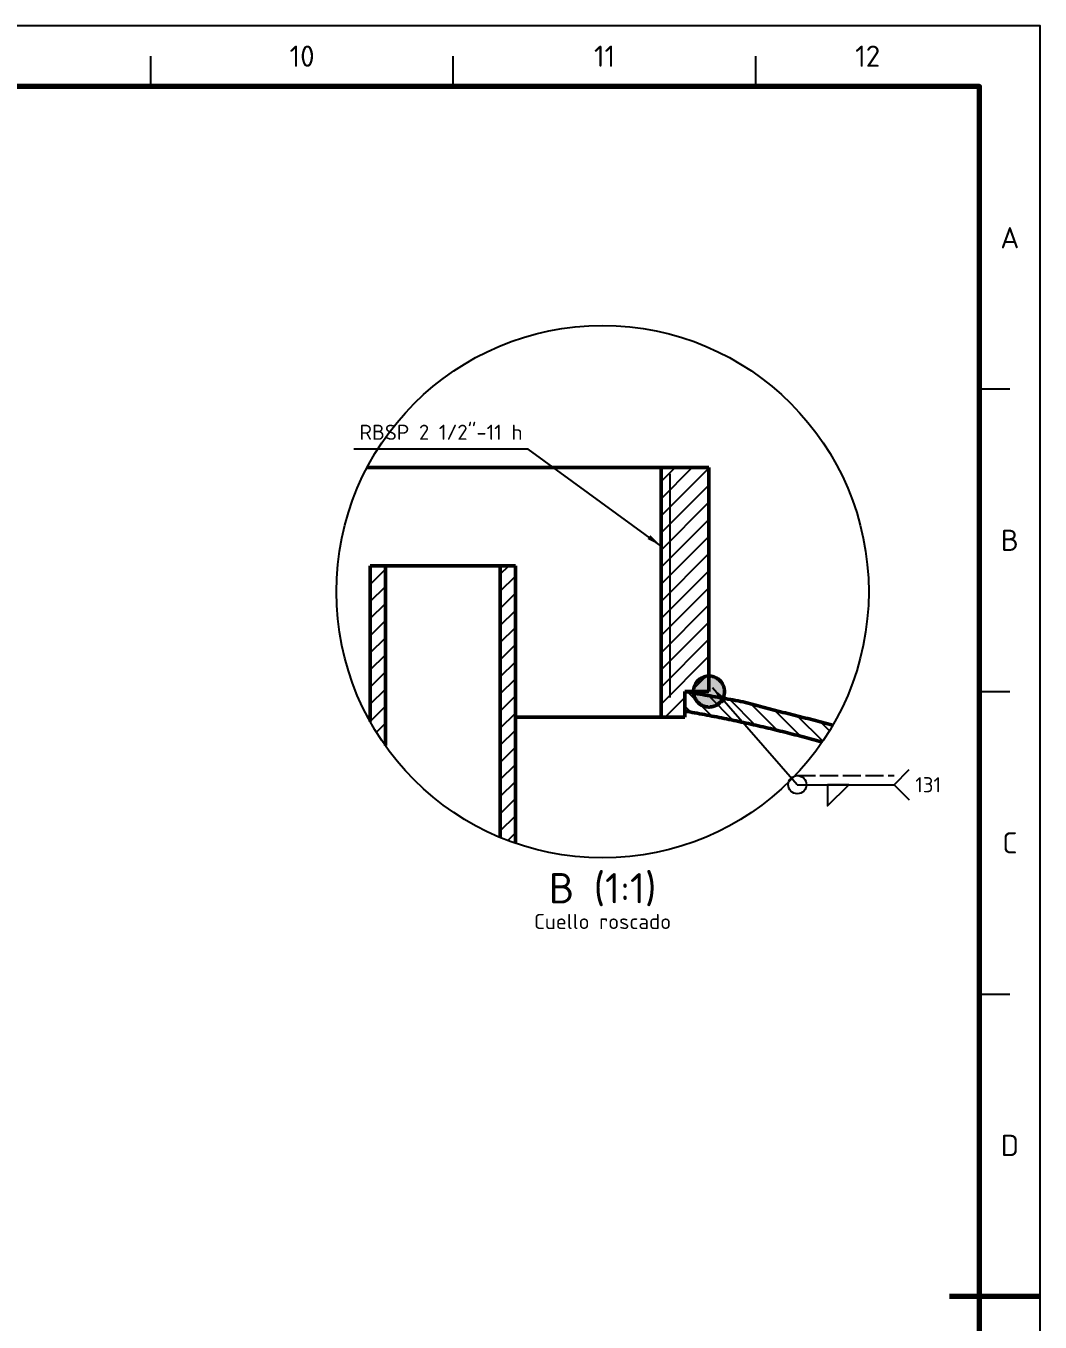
# Model space of a CAD drawing. Header units: millimetres. Extents: x 0 to 594, y 0 to 420.
# Drawn here: x 426.3 to 594, y 205.8 to 420 of the extents above; entities that cross this region are included whole.
import ezdxf
from ezdxf.enums import TextEntityAlignment as Align

# ---------------------------------------------------------------- set-up
doc = ezdxf.new("R2010")
doc.units = ezdxf.units.MM
doc.linetypes.add('ISO02-TRAZOS', pattern=[3.75, 3, -0.75])
for name, color, linetype, lineweight in [('01-VISIBLE', 7, 'CONTINUOUS', 50), ('05-RAYADO', 8, 'CONTINUOUS', 25), ('06-TEXTO', 7, 'CONTINUOUS', 25), ('07-RECUADRO', 7, 'CONTINUOUS', 70), ('08-FINA', 5, 'CONTINUOUS', 25), ('12-SOLDADURA', 6, 'CONTINUOUS', 25)]:
    doc.layers.add(name, color=color, linetype=linetype, lineweight=lineweight)
doc.styles.add('ISO3098', font='isocpeur.ttf')

msp = doc.modelspace()

# ---------------------------------------------------------------- hatches: boundary and pattern name
at = {"layer": '05-RAYADO'}
h = msp.add_hatch(dxfattribs=at)
h.set_pattern_fill('ANSI31', scale=0.62992)
h.paths.add_polyline_path([(535.277, 310), (535.277, 305.766), (531.367, 305.766), (531.367, 347), (539.267, 347), (539.267, 310)])
h = msp.add_hatch(dxfattribs=at)
h.set_pattern_fill('ANSI31', scale=0.62992)
h.paths.add_polyline_path([(483.267, 330.8), (485.767, 330.8), (485.767, 301.062), (485.693, 301.164), (485.082, 302.055), (484.493, 302.96), (483.927, 303.879), (483.383, 304.812), (483.267, 305.024)])
h = msp.add_hatch(dxfattribs=at)
h.set_pattern_fill('ANSI31', scale=0.62992)
h.paths.add_polyline_path([(507.267, 330.8), (507.267, 284.926), (506.844, 285.072), (505.831, 285.448), (504.829, 285.849), (504.767, 285.876), (504.767, 330.8)])
h = msp.add_hatch(color=7, dxfattribs=at)
h.dxf.hatch_style = 1
h.paths.add_polyline_path([(541.819, 309.799), (541.795, 309.6), (541.756, 309.402), (541.701, 309.209), (541.632, 309.02), (541.548, 308.838), (541.449, 308.662), (541.338, 308.495), (541.213, 308.337), (541.077, 308.19), (540.929, 308.053), (540.771, 307.929), (540.604, 307.817), (540.429, 307.719), (540.246, 307.635), (540.058, 307.565), (539.864, 307.511), (539.667, 307.472), (539.468, 307.448), (539.267, 307.44), (539.066, 307.448), (538.866, 307.472), (538.669, 307.511), (538.476, 307.565), (538.287, 307.635), (538.104, 307.719), (537.929, 307.817), (537.762, 307.929), (537.604, 308.053), (537.456, 308.19), (537.32, 308.337), (537.196, 308.495), (537.084, 308.662), (536.986, 308.838), (536.902, 309.02), (536.832, 309.209), (536.777, 309.402), (536.738, 309.6), (536.715, 309.799), (536.707, 310), (536.715, 310.201), (536.738, 310.4), (536.777, 310.598), (536.832, 310.791), (536.902, 310.98), (536.986, 311.162), (537.084, 311.338), (537.196, 311.505), (537.32, 311.663), (537.456, 311.81), (537.604, 311.947), (537.762, 312.071), (537.929, 312.183), (538.104, 312.281), (538.287, 312.365), (538.476, 312.435), (538.669, 312.489), (538.866, 312.528), (539.066, 312.552), (539.267, 312.56), (539.468, 312.552), (539.667, 312.528), (539.864, 312.489), (540.058, 312.435), (540.246, 312.365), (540.429, 312.281), (540.604, 312.183), (540.771, 312.071), (540.929, 311.947), (541.077, 311.81), (541.213, 311.663), (541.338, 311.505), (541.449, 311.338), (541.548, 311.162), (541.632, 310.98), (541.701, 310.791), (541.756, 310.598), (541.795, 310.4), (541.819, 310.201), (541.827, 310)])
h = msp.add_hatch(dxfattribs=at)
h.set_pattern_fill('ANSI31', scale=0.62992, angle=90)
h.paths.add_polyline_path([(535.686, 309.929), (536.106, 309.858), (536.525, 309.786), (536.945, 309.715), (537.364, 309.643), (537.783, 309.571), (538.203, 309.499), (538.622, 309.427), (539.041, 309.355), (539.461, 309.282), (539.88, 309.209), (540.299, 309.136), (540.718, 309.062), (541.137, 308.988), (541.556, 308.913), (541.975, 308.838), (542.393, 308.762), (542.812, 308.686), (543.23, 308.608), (543.648, 308.529), (544.066, 308.449), (544.484, 308.366), (544.901, 308.281), (545.317, 308.191), (545.731, 308.096), (546.144, 307.994), (546.555, 307.882), (546.963, 307.762), (547.371, 307.641), (547.78, 307.523), (548.19, 307.41), (548.601, 307.3), (549.013, 307.192), (549.425, 307.086), (549.837, 306.98), (550.249, 306.875), (550.662, 306.771), (551.074, 306.667), (551.487, 306.563), (551.899, 306.459), (552.312, 306.355), (552.725, 306.251), (553.137, 306.147), (553.55, 306.043), (553.962, 305.939), (554.375, 305.834), (554.787, 305.729), (555.2, 305.624), (555.612, 305.519), (556.024, 305.413), (556.436, 305.306), (556.848, 305.199), (557.259, 305.092), (557.671, 304.983), (558.082, 304.874), (558.493, 304.765), (558.904, 304.654), (559.315, 304.543), (559.725, 304.431), (559.728, 304.43), (559.407, 303.879), (558.84, 302.96), (558.251, 302.055), (557.967, 301.641), (557.821, 301.682), (557.424, 301.794), (557.026, 301.905), (556.628, 302.016), (556.229, 302.125), (555.831, 302.234), (555.432, 302.342), (555.033, 302.449), (554.634, 302.555), (554.235, 302.661), (553.835, 302.766), (553.436, 302.87), (553.036, 302.973), (552.636, 303.076), (552.235, 303.178), (551.835, 303.279), (551.434, 303.379), (551.033, 303.478), (550.632, 303.577), (550.231, 303.675), (549.829, 303.772), (549.428, 303.868), (549.026, 303.964), (548.624, 304.059), (548.222, 304.153), (547.819, 304.246), (547.417, 304.339), (547.014, 304.431), (546.611, 304.522), (546.208, 304.612), (545.805, 304.702), (545.401, 304.79), (544.998, 304.878), (544.594, 304.966), (544.19, 305.052), (543.786, 305.138), (543.382, 305.223), (542.978, 305.307), (542.573, 305.391), (542.168, 305.473), (541.763, 305.555), (541.359, 305.637), (540.953, 305.717), (540.548, 305.797), (540.143, 305.876), (539.737, 305.954), (539.331, 306.032), (538.926, 306.109), (538.52, 306.185), (538.113, 306.26), (537.707, 306.334), (537.301, 306.408), (536.894, 306.481), (536.487, 306.554), (536.081, 306.625), (535.674, 306.696), (535.267, 306.766), (535.267, 310)])
at = {"layer": '08-FINA'}
h = msp.add_hatch(color=7, dxfattribs=at)
h.dxf.hatch_style = 1
h.paths.add_polyline_path([(531.367, 334.05), (529.58, 335.844), (529.11, 335.197)])
h = msp.add_hatch(color=7, dxfattribs=at)
h.dxf.hatch_style = 1
h.paths.add_polyline_path([(539.867, 310.6), (541.466, 308.013), (542.218, 308.672)])

# ---------------------------------------------------------------- linework, layer by layer
at = {"layer": '01-VISIBLE'}
for points in [[(531.367, 347), (531.066, 347), (530.765, 347), (530.464, 347), (530.163, 347), (529.863, 347), (529.562, 347), (529.261, 347), (528.96, 347), (528.659, 347), (528.358, 347), (528.058, 347), (527.757, 347), (527.456, 347), (527.155, 347), (526.854, 347), (526.553, 347), (526.253, 347), (525.952, 347), (525.651, 347), (525.35, 347), (525.049, 347), (524.748, 347), (524.448, 347), (524.147, 347), (523.846, 347), (523.545, 347), (523.244, 347), (522.943, 347), (522.643, 347), (522.342, 347), (522.041, 347), (521.74, 347), (521.439, 347), (521.138, 347), (520.838, 347), (520.537, 347), (520.236, 347), (519.935, 347), (519.634, 347), (519.333, 347), (519.033, 347), (518.732, 347), (518.431, 347), (518.13, 347), (517.829, 347), (517.528, 347), (517.228, 347), (516.927, 347), (516.626, 347), (516.325, 347), (516.024, 347), (515.723, 347), (515.423, 347), (515.122, 347), (514.821, 347), (514.52, 347), (514.219, 347), (513.918, 347), (513.618, 347), (513.317, 347), (513.016, 347), (512.715, 347), (512.414, 347), (512.113, 347), (511.813, 347), (511.512, 347), (511.211, 347), (510.91, 347), (510.609, 347), (510.308, 347), (510.008, 347), (509.707, 347), (509.406, 347), (509.105, 347), (508.804, 347), (508.503, 347), (508.203, 347), (507.902, 347), (507.601, 347), (507.3, 347), (506.999, 347), (506.698, 347), (506.398, 347), (506.097, 347), (505.796, 347), (505.495, 347), (505.194, 347), (504.893, 347), (504.593, 347), (504.292, 347), (503.991, 347), (503.69, 347), (503.389, 347), (503.088, 347), (502.788, 347), (502.487, 347), (502.186, 347), (501.885, 347), (501.584, 347), (501.283, 347), (500.983, 347), (500.682, 347), (500.381, 347), (500.08, 347), (499.779, 347), (499.478, 347), (499.178, 347), (498.877, 347), (498.576, 347), (498.275, 347), (497.974, 347), (497.673, 347), (497.373, 347), (497.072, 347), (496.771, 347), (496.47, 347), (496.169, 347), (495.868, 347), (495.568, 347), (495.267, 347), (494.966, 347), (494.665, 347), (494.364, 347), (494.063, 347), (493.763, 347), (493.462, 347), (493.161, 347), (492.86, 347), (492.559, 347), (492.258, 347), (491.958, 347), (491.657, 347), (491.356, 347), (491.055, 347), (490.754, 347), (490.453, 347), (490.153, 347), (489.852, 347), (489.551, 347), (489.25, 347), (488.949, 347), (488.648, 347), (488.348, 347), (488.047, 347), (487.746, 347), (487.445, 347), (487.144, 347), (486.843, 347), (486.543, 347), (486.242, 347), (485.941, 347), (485.64, 347), (485.339, 347), (485.038, 347), (484.738, 347), (484.437, 347), (484.136, 347), (483.835, 347), (483.534, 347), (483.233, 347), (482.933, 347), (482.737, 347)], [(539.267, 347), (531.367, 347)], [(531.367, 347), (531.367, 305.766)], [(539.267, 310), (539.267, 347)], [(483.267, 305.024), (483.267, 330.8)], [(485.767, 330.8), (483.267, 330.8)], [(504.767, 330.8), (504.465, 330.8), (504.163, 330.8), (503.862, 330.8), (503.56, 330.8), (503.259, 330.8), (502.957, 330.8), (502.656, 330.8), (502.354, 330.8), (502.052, 330.8), (501.751, 330.8), (501.449, 330.8), (501.148, 330.8), (500.846, 330.8), (500.544, 330.8), (500.243, 330.8), (499.941, 330.8), (499.64, 330.8), (499.338, 330.8), (499.037, 330.8), (498.735, 330.8), (498.433, 330.8), (498.132, 330.8), (497.83, 330.8), (497.529, 330.8), (497.227, 330.8), (496.925, 330.8), (496.624, 330.8), (496.322, 330.8), (496.021, 330.8), (495.719, 330.8), (495.417, 330.8), (495.116, 330.8), (494.814, 330.8), (494.513, 330.8), (494.211, 330.8), (493.91, 330.8), (493.608, 330.8), (493.306, 330.8), (493.005, 330.8), (492.703, 330.8), (492.402, 330.8), (492.1, 330.8), (491.798, 330.8), (491.497, 330.8), (491.195, 330.8), (490.894, 330.8), (490.592, 330.8), (490.29, 330.8), (489.989, 330.8), (489.687, 330.8), (489.386, 330.8), (489.084, 330.8), (488.783, 330.8), (488.481, 330.8), (488.179, 330.8), (487.878, 330.8), (487.576, 330.8), (487.275, 330.8), (486.973, 330.8), (486.671, 330.8), (486.37, 330.8), (486.068, 330.8), (485.767, 330.8)], [(485.767, 301.062), (485.767, 330.8)], [(507.267, 330.8), (504.767, 330.8)], [(504.767, 285.876), (504.767, 330.8)], [(507.267, 284.926), (507.267, 330.8)], [(539.267, 312.56), (539.166, 312.558), (539.066, 312.552), (538.966, 312.542), (538.866, 312.528), (538.767, 312.511), (538.669, 312.489), (538.572, 312.464), (538.476, 312.435), (538.381, 312.402), (538.287, 312.365), (538.195, 312.325), (538.104, 312.281), (538.016, 312.234), (537.929, 312.183), (537.844, 312.129), (537.762, 312.071), (537.682, 312.01), (537.604, 311.947), (537.529, 311.88), (537.456, 311.81), (537.387, 311.738), (537.32, 311.663), (537.256, 311.585), (537.196, 311.505), (537.138, 311.422), (537.084, 311.338), (537.033, 311.251), (536.986, 311.162), (536.942, 311.072), (536.902, 310.98), (536.865, 310.886), (536.832, 310.791), (536.803, 310.695), (536.777, 310.598), (536.756, 310.499), (536.738, 310.4), (536.724, 310.301), (536.715, 310.201), (536.709, 310.101), (536.707, 310), (536.709, 309.899), (536.715, 309.799), (536.724, 309.699), (536.738, 309.6), (536.756, 309.501), (536.777, 309.402), (536.803, 309.305), (536.832, 309.209), (536.865, 309.114), (536.902, 309.02), (536.942, 308.928), (536.986, 308.838), (537.033, 308.749), (537.084, 308.662), (537.138, 308.578), (537.196, 308.495), (537.256, 308.415), (537.32, 308.337), (537.387, 308.262), (537.456, 308.19), (537.529, 308.12), (537.604, 308.053), (537.682, 307.99), (537.762, 307.929), (537.844, 307.871), (537.929, 307.817), (538.016, 307.766), (538.104, 307.719), (538.195, 307.675), (538.287, 307.635), (538.381, 307.598), (538.476, 307.565), (538.572, 307.536), (538.669, 307.511), (538.767, 307.489), (538.866, 307.472), (538.966, 307.458), (539.066, 307.448), (539.166, 307.442), (539.267, 307.44)], [(541.827, 310), (541.825, 310.101), (541.819, 310.201), (541.809, 310.301), (541.795, 310.4), (541.777, 310.499), (541.756, 310.598), (541.731, 310.695), (541.701, 310.791), (541.668, 310.886), (541.632, 310.98), (541.592, 311.072), (541.548, 311.162), (541.5, 311.251), (541.449, 311.338), (541.395, 311.422), (541.338, 311.505), (541.277, 311.585), (541.213, 311.663), (541.147, 311.738), (541.077, 311.81), (541.004, 311.88), (540.929, 311.947), (540.852, 312.01), (540.771, 312.071), (540.689, 312.129), (540.604, 312.183), (540.518, 312.234), (540.429, 312.281), (540.338, 312.325), (540.246, 312.365), (540.153, 312.402), (540.058, 312.435), (539.962, 312.464), (539.864, 312.489), (539.766, 312.511), (539.667, 312.528), (539.568, 312.542), (539.468, 312.552), (539.367, 312.558), (539.267, 312.56)], [(559.728, 304.43), (559.725, 304.431), (559.315, 304.543), (558.904, 304.654), (558.493, 304.765), (558.082, 304.874), (557.671, 304.983), (557.259, 305.092), (556.848, 305.199), (556.436, 305.306), (556.024, 305.413), (555.612, 305.519), (555.2, 305.624), (554.787, 305.729), (554.375, 305.834), (553.962, 305.939), (553.55, 306.043), (553.137, 306.147), (552.725, 306.251), (552.312, 306.355), (551.899, 306.459), (551.487, 306.563), (551.074, 306.667), (550.662, 306.771), (550.249, 306.875), (549.837, 306.98), (549.425, 307.086), (549.013, 307.192), (548.601, 307.3), (548.19, 307.41), (547.78, 307.523), (547.371, 307.641), (546.963, 307.762), (546.555, 307.882), (546.144, 307.994), (545.731, 308.096), (545.317, 308.191), (544.901, 308.281), (544.484, 308.366), (544.066, 308.449), (543.648, 308.529), (543.23, 308.608), (542.812, 308.686), (542.393, 308.762), (541.975, 308.838), (541.556, 308.913), (541.137, 308.988), (540.718, 309.062), (540.299, 309.136), (539.88, 309.209), (539.461, 309.282), (539.041, 309.355), (538.622, 309.427), (538.203, 309.499), (537.783, 309.571), (537.364, 309.643), (536.945, 309.715), (536.525, 309.786), (536.106, 309.858), (535.686, 309.929), (535.267, 310)], [(535.267, 310), (535.267, 306.766)], [(535.277, 305.766), (535.277, 310)], [(539.267, 310), (535.277, 310)], [(539.267, 307.44), (539.367, 307.442), (539.468, 307.448), (539.568, 307.458), (539.667, 307.472), (539.766, 307.489), (539.864, 307.511), (539.962, 307.536), (540.058, 307.565), (540.153, 307.598), (540.246, 307.635), (540.338, 307.675), (540.429, 307.719), (540.518, 307.766), (540.604, 307.817), (540.689, 307.871), (540.771, 307.929), (540.852, 307.99), (540.929, 308.053), (541.004, 308.12), (541.077, 308.19), (541.147, 308.262), (541.213, 308.337), (541.277, 308.415), (541.338, 308.495), (541.395, 308.578), (541.449, 308.662), (541.5, 308.749), (541.548, 308.838), (541.592, 308.928), (541.632, 309.02), (541.668, 309.114), (541.701, 309.209), (541.731, 309.305), (541.756, 309.402), (541.777, 309.501), (541.795, 309.6), (541.809, 309.699), (541.819, 309.799), (541.825, 309.899), (541.827, 310)], [(535.267, 306.766), (535.674, 306.696), (536.081, 306.625), (536.487, 306.554), (536.894, 306.481), (537.301, 306.408), (537.707, 306.334), (538.113, 306.26), (538.52, 306.185), (538.926, 306.109), (539.331, 306.032), (539.737, 305.954), (540.143, 305.876), (540.548, 305.797), (540.953, 305.717), (541.359, 305.637), (541.763, 305.555), (542.168, 305.473), (542.573, 305.391), (542.978, 305.307), (543.382, 305.223), (543.786, 305.138), (544.19, 305.052), (544.594, 304.966), (544.998, 304.878), (545.401, 304.79), (545.805, 304.702), (546.208, 304.612), (546.611, 304.522), (547.014, 304.431), (547.417, 304.339), (547.819, 304.246), (548.222, 304.153), (548.624, 304.059), (549.026, 303.964), (549.428, 303.868), (549.829, 303.772), (550.231, 303.675), (550.632, 303.577), (551.033, 303.478), (551.434, 303.379), (551.835, 303.279), (552.235, 303.178), (552.636, 303.076), (553.036, 302.973), (553.436, 302.87), (553.835, 302.766), (554.235, 302.661), (554.634, 302.555), (555.033, 302.449), (555.432, 302.342), (555.831, 302.234), (556.229, 302.125), (556.628, 302.016), (557.026, 301.905), (557.424, 301.794), (557.821, 301.682), (557.967, 301.641)], [(483.267, 305.766), (482.965, 305.766), (482.858, 305.766)], [(531.367, 305.766), (531.065, 305.766), (530.764, 305.766), (530.463, 305.766), (530.162, 305.766), (529.86, 305.766), (529.559, 305.766), (529.258, 305.766), (528.957, 305.766), (528.655, 305.766), (528.354, 305.766), (528.053, 305.766), (527.752, 305.766), (527.45, 305.766), (527.149, 305.766), (526.848, 305.766), (526.547, 305.766), (526.245, 305.766), (525.944, 305.766), (525.643, 305.766), (525.342, 305.766), (525.04, 305.766), (524.739, 305.766), (524.438, 305.766), (524.137, 305.766), (523.835, 305.766), (523.534, 305.766), (523.233, 305.766), (522.932, 305.766), (522.63, 305.766), (522.329, 305.766), (522.028, 305.766), (521.727, 305.766), (521.425, 305.766), (521.124, 305.766), (520.823, 305.766), (520.522, 305.766), (520.22, 305.766), (519.919, 305.766), (519.618, 305.766), (519.317, 305.766), (519.015, 305.766), (518.714, 305.766), (518.413, 305.766), (518.112, 305.766), (517.81, 305.766), (517.509, 305.766), (517.208, 305.766), (516.907, 305.766), (516.605, 305.766), (516.304, 305.766), (516.003, 305.766), (515.702, 305.766), (515.4, 305.766), (515.099, 305.766), (514.798, 305.766), (514.497, 305.766), (514.195, 305.766), (513.894, 305.766), (513.593, 305.766), (513.292, 305.766), (512.99, 305.766), (512.689, 305.766), (512.388, 305.766), (512.087, 305.766), (511.785, 305.766), (511.484, 305.766), (511.183, 305.766), (510.882, 305.766), (510.58, 305.766), (510.279, 305.766), (509.978, 305.766), (509.677, 305.766), (509.375, 305.766), (509.074, 305.766), (508.773, 305.766), (508.472, 305.766), (508.17, 305.766), (507.869, 305.766), (507.568, 305.766), (507.267, 305.766)], [(535.277, 305.766), (531.367, 305.766)]]:
    msp.add_lwpolyline(points, dxfattribs=at)
at = {"layer": '07-RECUADRO'}
msp.add_line((594, 210), (579, 210), dxfattribs=at)
msp.add_lwpolyline([(20, 10), (584, 10), (584, 410), (20, 410)], close=True, dxfattribs=at)
at = {"layer": '08-FINA'}
for p, q in [((447, 410), (447, 415)), ((497, 410), (497, 415)), ((547, 410), (547, 415)), ((584, 360), (589, 360)), ((509.367, 350.05), (480.567, 350.05)), ((531.367, 334.05), (509.367, 350.05)), ((532.859, 309), (532.859, 346)), ((584, 310), (589, 310)), ((584, 260), (589, 260))]:
    msp.add_line(p, q, dxfattribs=at)
msp.add_lwpolyline([(0, 0), (594, 0), (594, 420), (0, 420)], close=True, dxfattribs=at)
msp.add_circle((521.667, 326.5), 44, dxfattribs=at)
at = {"layer": '12-SOLDADURA'}
for p, q in [((553.867, 294.6), (539.867, 310.6)), ((569.867, 294.6), (572.367, 297.1)), ((553.867, 294.6), (569.867, 294.6)), ((569.867, 294.6), (572.367, 292.1))]:
    msp.add_line(p, q, dxfattribs=at)
at = {"layer": '12-SOLDADURA', "linetype": 'ISO02-TRAZOS'}
msp.add_line((553.867, 296.1), (569.867, 296.1), dxfattribs=at)
at = {"layer": '12-SOLDADURA'}
msp.add_lwpolyline([(558.867, 294.6), (558.867, 291.1), (562.367, 294.6)], close=True, dxfattribs=at)
msp.add_circle((553.867, 294.6), 1.5, dxfattribs=at)

# ---------------------------------------------------------------- texts
at = {"layer": '06-TEXTO', "style": 'ISO3098'}
for s, height, p in [('10', 3.5, (472, 415)), ('11', 3.5, (522, 415)), ('12', 3.5, (565.5, 415)), ('A', 3.5, (589, 385)), ('B', 3.5, (589, 335)), ('C', 3.5, (589, 285)), ('B (1:1)', 5, (521.667, 277.5)), ('Cuello roscado', 2.5, (521.667, 272)), ('D', 3.5, (589, 235))]:
    msp.add_text(s, height=height, dxfattribs=at).set_placement(p, align=Align.MIDDLE_CENTER)
msp.add_text('RBSP 2 1/2"-11 h', height=2.5, dxfattribs=at).set_placement((494.967, 350.85), align=Align.BOTTOM_CENTER)
at = {"layer": '12-SOLDADURA', "style": 'ISO3098'}
msp.add_text('131', height=2.5, dxfattribs=at).set_placement((573.367, 294.6), align=Align.MIDDLE_LEFT)

doc.saveas('drawing.dxf')
